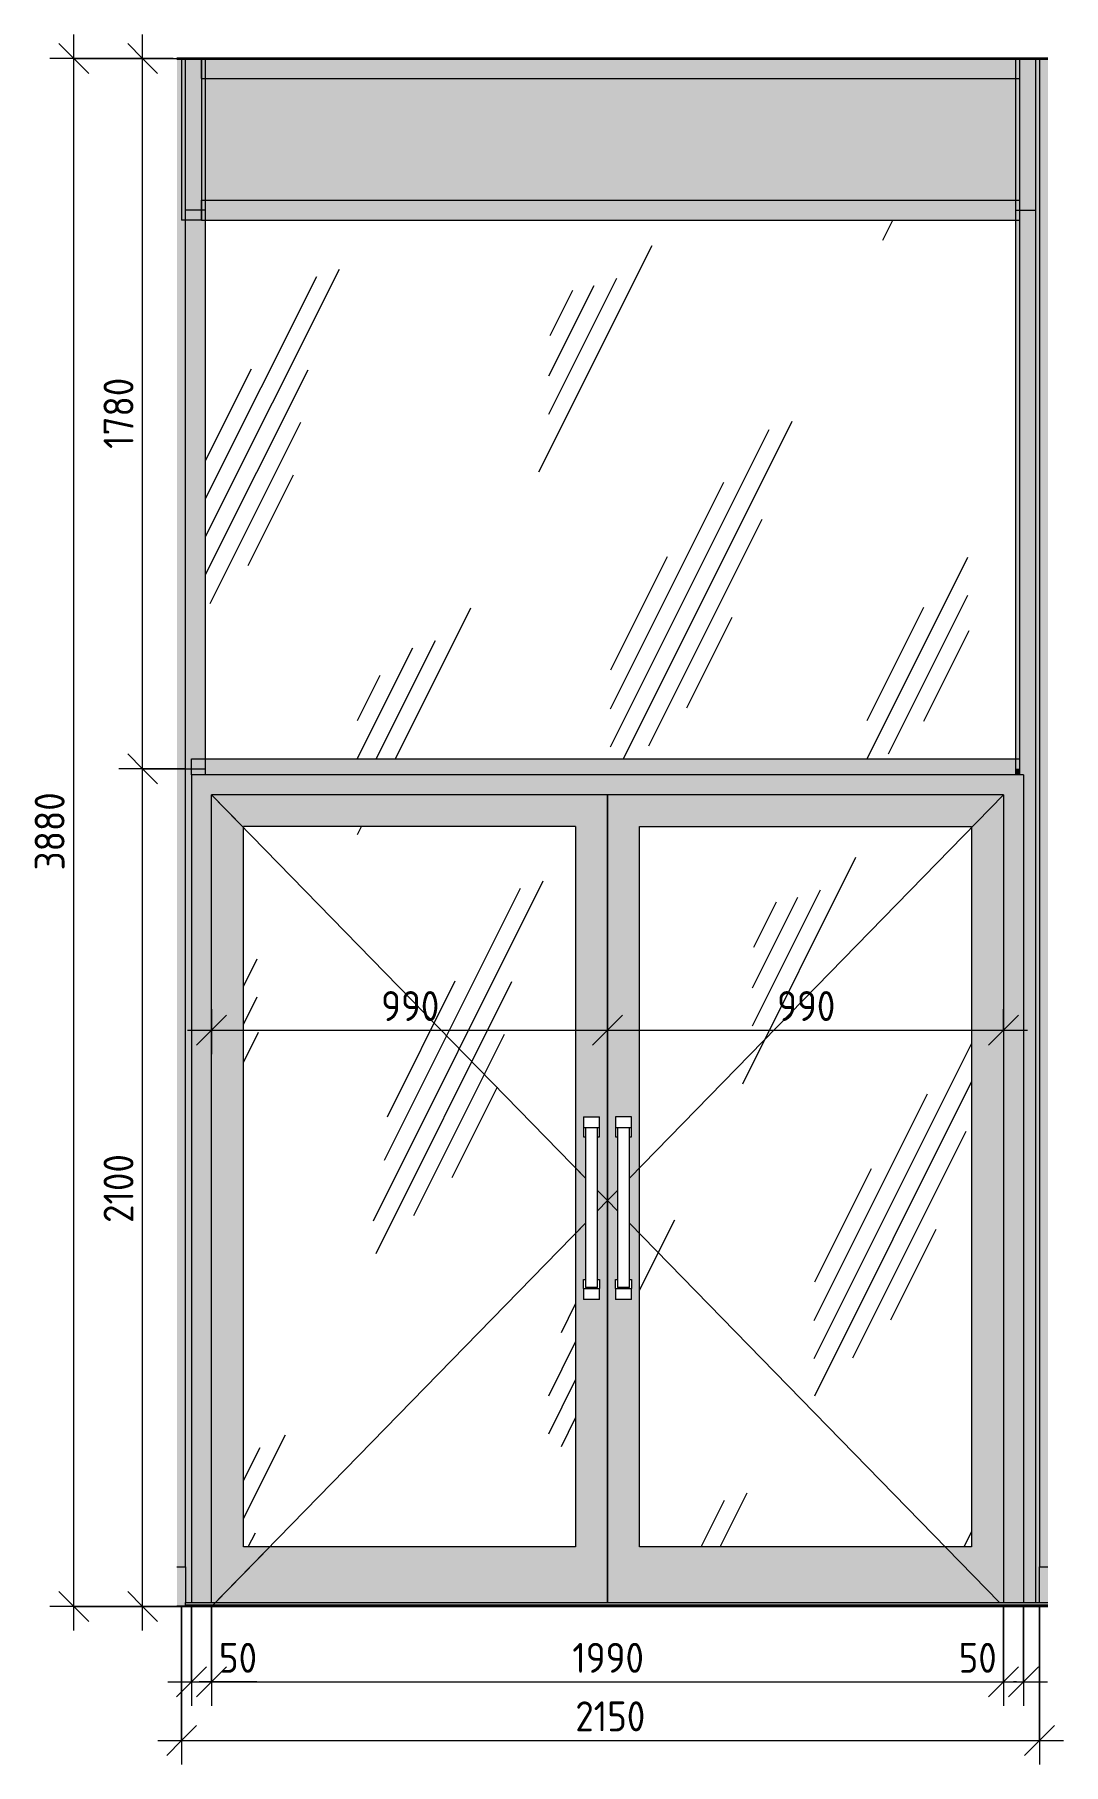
# Model space of a CAD drawing. Header units: millimetres. Extents: x -12093 to 14377, y -395 to 12857.
# Drawn here: x 11799 to 14377, y -395 to 3940 of the extents above; entities that cross this region are included whole.
import ezdxf

# ---------------------------------------------------------------- set-up
doc = ezdxf.new("R2010")
doc.units = ezdxf.units.MM
for name, color, linetype, lineweight in [('A-ANNO-DIMS', 7, 'Continuous', 9), ('A-ANNO-DIMS-50', 7, 'Continuous', 9), ('A-DETL', 7, 'Continuous', 9), ('A-DOOR-1', 7, 'Continuous', 9), ('A-FLOR', 7, 'Continuous', 9), ('A-GENM', 7, 'Continuous', 9), ('A-GLAZ-CURT', 7, 'Continuous', 9), ('A-GLAZ-CWMG', 7, 'Continuous', 9), ('I-WALL', 7, 'Continuous', 9), ('Ограждение', 7, 'Continuous', 9), ('Поручни', 7, 'Continuous', 9)]:
    doc.layers.add(name, color=color, linetype=linetype, lineweight=lineweight)
for name, color, linetype, lineweight, true_color in [('A-DOOR-GLAZ', 7, 'Continuous', 9, 0x8080ff), ('A-FLOR-1', 7, 'Continuous', 9, 0x787878), ('A-FLOR-FNSH-1', 7, 'Continuous', 25, 0x3c3c3c), ('A-FLOR-FNSH-2', 7, 'Continuous', 35, 0x3c3c3c)]:
    doc.layers.add(name, color=color, linetype=linetype, lineweight=lineweight, true_color=true_color)
doc.styles.add('ISOCPEUR', font='isocpeur.ttf', dxfattribs={"width": 0.9, "height": 75})
doc.dimstyles.new('ISO-1_5', dxfattribs={"dimscale": 304.8, "dimtxt": 74.698588, "dimasz": 0.246063, "dimexe": 0.19685, "dimexo": 0, "dimgap": 0, "dimtad": 1, "dimdec": 0, "dimrnd": 10, "dimzin": 0, "dimdsep": 46, "dimtxsty": 'ISOCPEUR', "dimblk1": 'OBLIQUE', "dimblk2": 'OBLIQUE', "dimsah": 1, "dimcen": 0.09, "dimdle": 0.19685, "dimazin": 0, "dimtfac": 1, "dimtdec": 4, "dimtix": 1, "dimtmove": 0, "dimatfit": 3, "dimfxl": 1, "dimtvp": 1, "dimtolj": 1, "dimtzin": 0, "dimarcsym": 2})
doc.dimstyles.new('ISO-1_5_1', dxfattribs={"dimscale": 304.8, "dimtxt": 74.698588, "dimasz": 0.246063, "dimexe": 0.19685, "dimexo": 0, "dimgap": 0, "dimtad": 1, "dimdec": 0, "dimrnd": 10, "dimzin": 0, "dimdsep": 46, "dimtxsty": 'ISOCPEUR', "dimblk1": 'OBLIQUE', "dimblk2": 'OBLIQUE', "dimsah": 1, "dimcen": 0.09, "dimdle": 0.19685, "dimazin": 0, "dimtfac": 1, "dimtdec": 4, "dimtix": 1, "dimtmove": 1, "dimatfit": 3, "dimfxl": 1, "dimtvp": 1, "dimtolj": 1, "dimtzin": 0, "dimarcsym": 2})
pattern_1 = [(63.435, (-10053.1, 63.5), (-511.17, 1533.5), [635, -381, 635, -381, -807.8]), (63.435, (-10053.1, 63.5), (-511.17, 1533.5), [-2032, 254, -553.8]), (63.435, (-10084.9, 95.2), (-511.17, 1533.5), [508, -635, 381, -381, -934.8]), (63.435, (-10084.9, 95.2), (-511.17, 1533.5), [-1905, 444.5, -490.3]), (63.435, (-10084.9, 190.5), (-511.17, 1533.5), [381, -762, 254, -381, -1061.8]), (63.435, (-10084.9, 190.5), (-511.17, 1533.5), [-1778, 571.5, -490.3]), (63.435, (-9989.6, 95.2), (-511.17, 1533.5), [381, -762, 317.5, -12809.3]), (63.435, (-9894.4, 190.5), (-511.17, 1533.5), [190.5, -952.5, 127, -12999.8]), (63.435, (-10053.1, 349.2), (-511.17, 1533.5), [127, -952.5, 127, -508, -1125.3]), (63.435, (-10053.1, 349.2), (-511.17, 1533.5), [-1714.5, 317.5, -807.8]), (63.435, (-9481.6, 254), (-511.17, 1533.5), [635, -952.5, 762, -503]), (63.435, (-9481.6, 158.8), (-511.17, 1533.5), [889, -635, 952.5, -376]), (63.435, (-9418.1, 190.5), (-511.17, 1533.5), [1016, -508, 762, -553.8]), (63.435, (-9322.9, 285.8), (-511.17, 1533.5), [635, -889, 508, -807.8]), (63.435, (-9418.1, 476.2), (-511.17, 1533.5), [317.5, -1270, 381, -871.3]), (63.435, (-9227.6, 381), (-511.17, 1533.5), [254, -1270, 254, -1061.8])]

# ---------------------------------------------------------------- blocks, each defined once
blk = doc.blocks.new('Прямоугольный импост - Импост структурный с накладкой - 160мм Темный-31239214-В-2')
at = {"layer": 'A-GLAZ-CWMG'}
blk.add_hatch(color=256, dxfattribs=at).paths.add_polyline_path([(-8030, 2085), (-8030, 2100), (-8040, 2100), (-8040, 2085)])
for p, q in [((-8040, 2100), (-8040, 2085)), ((-7990, 2100), (-7990, 10)), ((-7990, 4), (-7990, 0))]:
    blk.add_line(p, q, dxfattribs=at)
blk = doc.blocks.new('Прямоугольный импост - Импост структурный с накладкой - 160мм Темный-32772016-В-2')
at = {"layer": 'A-GLAZ-CWMG'}
blk.add_hatch(color=256, dxfattribs=at).paths.add_polyline_path([(-10070, 3525), (-10070, 3830), (-10080, 3830), (-10080, 3525)])
for p, q in [((-10120, 3500), (-10120, 3880)), ((-10070, 3500), (-10070, 3880)), ((-10070, 3500), (-10120, 3500))]:
    blk.add_line(p, q, dxfattribs=at)
blk = doc.blocks.new('Дверь_Витражная_остекление_ - ДВН_ДАО_Главный вход_1800 в свету 5-32258809-В-2')
at = {"layer": 'A-DOOR-1'}
h = blk.add_hatch(color=256, dxfattribs=at)
h.paths.add_polyline_path([(-10057.4, 0), (-10057.4, 2), (-10055, 2), (-10055, 4), (-10105, 4), (-10105, 0), (-10070, 0)])
h.paths.add_polyline_path([(-8030, 0), (-8020, 0), (-8020.1, 4), (-8070, 4), (-8070, 0), (-8040, 0)])
h.paths.add_polyline_path([(-8070, 10), (-8020, 10), (-8020, 2085), (-10105, 2085), (-10104.8, 10), (-10055, 10), (-10055, 2035), (-8070, 2035), (-8070, 115.6)])
h = blk.add_hatch(color=256, dxfattribs=at)
h.paths.add_polyline_path([(-10027.9, 0), (-10027.9, 2), (-9937.9, 2), (-9937.9, 0), (-9591.6, 0), (-9591.6, 2), (-9062.5, 2), (-9062.5, 4), (-10055, 4), (-10055, 0)])
h.paths.add_polyline_path([(-9975, 10), (-9062.5, 10), (-9062.5, 2035), (-10055, 2035), (-10055, 10), (-10049.7, 10)])
h.paths.add_polyline_path([(-9142.5, 150), (-9975, 150), (-9975, 1955), (-9142.5, 1955), (-9142.5, 484.2)])
h.paths.add_polyline_path([(-9107.7, 770), (-9122.5, 770), (-9122.5, 820), (-9117.5, 820), (-9117.5, 1177.5), (-9122.5, 1177.5), (-9122.5, 1227.5), (-9082.5, 1227.5), (-9082.5, 1177.5), (-9087.5, 1177.5), (-9087.5, 820), (-9082.5, 820), (-9082.5, 770), (-9102.5, 770)])
h = blk.add_hatch(color=256, dxfattribs=at)
h.paths.add_polyline_path([(-8127.9, 0), (-8070, 0), (-8070, 4), (-9062.5, 4), (-9062.5, 2), (-8565.8, 2), (-8565.8, 0), (-8217.9, 0), (-8217.9, 2), (-8127.9, 2)])
h.paths.add_polyline_path([(-9062.5, 10), (-8070, 10), (-8070, 2035), (-9062.5, 2035), (-9062.5, 484.2)])
h.paths.add_polyline_path([(-8982.5, 150), (-8982.5, 1955), (-8150, 1955), (-8150, 150), (-8504.6, 150)])
h.paths.add_polyline_path([(-9022.5, 770), (-9042.5, 770), (-9042.5, 820), (-9037.5, 820), (-9037.5, 1177.5), (-9042.5, 1177.5), (-9042.5, 1227.5), (-9002.5, 1227.5), (-9002.5, 1177.5), (-9007.5, 1177.5), (-9007.5, 820), (-9002.5, 820), (-9002.5, 770), (-9017.3, 770)])
h = blk.add_hatch(dxfattribs=at)
h.set_pattern_fill('FP_8', color=256, style=0, pattern_type=2)
h.set_pattern_definition(pattern_1)
h.paths.add_polyline_path([(-9142.5, 150), (-9142.5, 1955), (-9975, 1955), (-9975, 150), (-9596, 150)])
h = blk.add_hatch(dxfattribs=at)
h.set_pattern_fill('FP_8', color=256, style=0, pattern_type=2)
h.set_pattern_definition(pattern_1)
h.paths.add_polyline_path([(-8150, 150), (-8150, 1955), (-8982.5, 1955), (-8982.5, 150), (-8504.6, 150)])
for p, q in [((-10105, 2085), (-10105, 10)), ((-8020, 2085), (-10105, 2085)), ((-8020, 2085), (-8020, 10)), ((-10055, 10), (-10055, 2035)), ((-9062.5, 2035), (-10055, 2035)), ((-10055, 2035), (-9975, 1953)), ((-9062.5, 2035), (-9062.5, 10)), ((-8070, 2035), (-9062.5, 2035)), ((-9062.5, 10), (-9062.5, 2035)), ((-8070, 2035), (-9007.5, 1073.9)), ((-8070, 2035), (-8070, 10)), ((-8982.5, 150), (-8982.5, 1955)), ((-8982.5, 1955), (-8150, 1955)), ((-8150, 1955), (-8150, 150)), ((-9122.5, 1227.5), (-9122.5, 1200)), ((-9122.5, 1227.5), (-9082.5, 1227.5)), ((-9082.5, 1200), (-9082.5, 1227.5)), ((-9042.5, 1227.5), (-9042.5, 1200)), ((-9002.5, 1227.5), (-9042.5, 1227.5)), ((-9002.5, 1200), (-9002.5, 1227.5)), ((-9082.5, 1200), (-9122.5, 1200)), ((-9122.5, 1200), (-9122.5, 1177.5)), ((-9122.5, 1177.5), (-9117.5, 1177.5)), ((-9117.5, 1200), (-9117.5, 800)), ((-9087.5, 800), (-9087.5, 1200)), ((-9087.5, 1177.5), (-9082.5, 1177.5)), ((-9082.5, 1177.5), (-9082.5, 1200)), ((-9002.5, 1200), (-9042.5, 1200)), ((-9042.5, 1200), (-9042.5, 1177.5)), ((-9042.5, 1177.5), (-9037.5, 1177.5)), ((-9037.5, 1200), (-9037.5, 800)), ((-9007.5, 800), (-9007.5, 1200)), ((-9007.5, 1177.5), (-9002.5, 1177.5)), ((-9002.5, 1177.5), (-9002.5, 1200)), ((-9142.5, 1099.5), (-9117.5, 1073.9)), ((-9087.5, 1043.1), (-9062.5, 1017.5)), ((-9037.5, 1043.1), (-9062.5, 1017.5)), ((-9062.5, 1017.5), (-9087.5, 991.9)), ((-9062.5, 1017.5), (-9037.5, 991.9)), ((-9117.5, 961.1), (-9142.5, 935.5)), ((-9007.5, 961.1), (-8079.8, 10)), ((-9122.5, 797.5), (-9122.5, 820)), ((-9122.5, 820), (-9117.5, 820)), ((-9122.5, 797.5), (-9122.5, 770)), ((-9122.5, 797.5), (-9082.5, 797.5)), ((-9087.5, 800), (-9117.5, 800)), ((-9087.5, 820), (-9082.5, 820)), ((-9082.5, 820), (-9082.5, 797.5)), ((-9082.5, 770), (-9082.5, 797.5)), ((-9042.5, 797.5), (-9042.5, 820)), ((-9042.5, 820), (-9037.5, 820)), ((-9042.5, 797.5), (-9042.5, 770)), ((-9042.5, 797.5), (-9002.5, 797.5)), ((-9007.5, 800), (-9037.5, 800)), ((-9007.5, 820), (-9002.5, 820)), ((-9002.5, 820), (-9002.5, 797.5)), ((-9002.5, 770), (-9002.5, 797.5)), ((-9082.5, 770), (-9122.5, 770)), ((-9002.5, 770), (-9042.5, 770)), ((-9908.7, 150), (-10045.2, 10)), ((-8150, 150), (-8982.5, 150)), ((-10105, 4), (-10105, 0)), ((-10055, 0), (-10055, 4)), ((-10051.1, 4), (-10055, 0)), ((-9062.5, 4), (-9062.5, 2)), ((-9062.5, 2), (-9062.5, 4)), ((-8073.9, 4), (-8070, 0)), ((-8070, 4), (-8070, 0)), ((-8020, 4), (-8020, 0))]:
    blk.add_line(p, q, dxfattribs=at)
at = {"layer": 'A-DOOR-GLAZ'}
for p, q in [((-9142.5, 1955), (-9975, 1955)), ((-9975, 150), (-9975, 1955)), ((-9142.5, 1955), (-9142.5, 150)), ((-9142.5, 150), (-9975, 150))]:
    blk.add_line(p, q, dxfattribs=at)
blk = doc.blocks.new('Прямоугольный импост - Импост структурный с накладкой - 160мм Темный-32424191-В-2')
at = {"layer": 'A-GLAZ-CWMG'}
blk.add_hatch(color=256, dxfattribs=at).paths.add_polyline_path([(-9050.3, 3830), (-8030, 3830), (-8030, 3880), (-10080, 3880), (-10080, 3830)])
for p, q in [((-10080, 3830), (-10080, 3880)), ((-8030, 3880), (-8030, 3830)), ((-10080, 3830), (-8030, 3830))]:
    blk.add_line(p, q, dxfattribs=at)
blk = doc.blocks.new('Прямоугольный импост - Импост структурный с накладкой - 160мм Темный-31915521-В-2')
at = {"layer": 'A-GLAZ-CWMG'}
h = blk.add_hatch(color=256, dxfattribs=at)
h.paths.add_polyline_path([(-7990, 0), (-7990, 4), (-8020, 4), (-8020, 0)])
h.paths.add_polyline_path([(-7996.9, 10), (-7990, 10), (-7990, 2100), (-8030, 2100), (-8030, 2085), (-8020, 2085), (-8020, 10)])
for p, q in [((-8030, 2100), (-8030, 2085)), ((-7980, 2100), (-7980, 100))]:
    blk.add_line(p, q, dxfattribs=at)
blk = doc.blocks.new('Плинтус - Плинтус керамогранит бежевый-32865293-В-2')
at = {"layer": 'A-GENM'}
blk.add_hatch(color=256, dxfattribs=at).paths.add_polyline_path([(-10141.7, 0), (-10120, 0), (-10120, 100), (-10141.7, 100), (-10141.7, 4)])
for p, q in [((-10141.7, 100), (-10120, 100)), ((-10120, 100), (-10120, 10)), ((-10120, 4), (-10120, 0))]:
    blk.add_line(p, q, dxfattribs=at)
blk = doc.blocks.new('Плинтус - Плинтус керамогранит бежевый-32975795-В-2')
at = {"layer": 'A-GENM'}
h = blk.add_hatch(color=256, dxfattribs=at)
h.paths.add_polyline_path([(-7980, 0), (-7958.9, 0), (-7958.9, 4), (-7980, 4)])
h.paths.add_polyline_path([(-7980, 10), (-7958.9, 10), (-7958.9, 100), (-7980, 100)])
for p, q in [((-7980, 100), (-7958.9, 100)), ((-7980, 10), (-7980, 100)), ((-7980, 0), (-7980, 4))]:
    blk.add_line(p, q, dxfattribs=at)
blk = doc.blocks.new('Системная панель - Стекло - 40мм-32772304-В-2')
at = {"layer": 'A-GLAZ-CURT'}
h = blk.add_hatch(dxfattribs=at)
h.set_pattern_fill('FP_8', color=256, style=0, pattern_type=2)
h.set_pattern_definition(pattern_1)
h.paths.add_polyline_path([(-10070, 2125), (-8040, 2125), (-8040, 3475), (-10070, 3475), (-10070, 2910.8)])
blk = doc.blocks.new('Прямоугольный импост - Импост структурный с накладкой - 160мм Темный-32772294-В-2')
at = {"layer": 'A-GLAZ-CWMG'}
blk.add_hatch(color=256, dxfattribs=at).paths.add_polyline_path([(-8040, 2125), (-8030, 2125), (-8030, 3475), (-8040, 3475), (-8040, 2910.8)])
for p, q in [((-8040, 3500), (-7990, 3500)), ((-8040, 3500), (-8040, 2100)), ((-7990, 3500), (-7990, 2100))]:
    blk.add_line(p, q, dxfattribs=at)
blk = doc.blocks.new('Прямоугольный импост - Импост структурный с накладкой - 160мм Темный-32469899-В-2')
at = {"layer": 'A-GLAZ-CWMG'}
h = blk.add_hatch(color=256, dxfattribs=at)
h.paths.add_polyline_path([(-10105, 0), (-10105, 4), (-10120, 4), (-10120, 0)])
h.paths.add_polyline_path([(-10120, 10), (-10105, 10), (-10105, 2085), (-10070, 2085), (-10070, 2100), (-10120, 2100), (-10120, 100)])
for p, q in [((-10120, 2100), (-10070, 2100)), ((-10120, 100), (-10120, 2100)), ((-10070, 2085), (-10070, 2100))]:
    blk.add_line(p, q, dxfattribs=at)
blk = doc.blocks.new('Прямоугольный импост - Импост структурный с накладкой - 160мм Темный-32258447-В-2')
at = {"layer": 'A-GLAZ-CWMG'}
blk.add_hatch(color=256, dxfattribs=at).paths.add_polyline_path([(-10070, 2085), (-8040, 2085), (-8040, 2100), (-8030, 2100), (-8030, 2125), (-10105, 2125), (-10105, 2100), (-10070, 2100)])
for p, q in [((-10105, 2085), (-10105, 2125)), ((-10105, 2125), (-8030, 2125)), ((-8030, 2125), (-8030, 2085))]:
    blk.add_line(p, q, dxfattribs=at)
blk = doc.blocks.new('Прямоугольный импост - Импост структурный с накладкой - 160мм Темный-32352604-В-2')
at = {"layer": 'A-GLAZ-CWMG'}
blk.add_hatch(color=256, dxfattribs=at).paths.add_polyline_path([(-8020, 2100), (-7990, 2100), (-7990, 3500), (-8030, 3500), (-8030, 2100)])
for p, q in [((-8030, 3500), (-8030, 2100)), ((-7980, 3500), (-7980, 2100))]:
    blk.add_line(p, q, dxfattribs=at)
blk = doc.blocks.new('Системная панель - Сэндвич - 40мм-32772361-В-2')
at = {"layer": 'A-GLAZ-CURT'}
blk.add_hatch(color=256, dxfattribs=at).paths.add_polyline_path([(-9050.3, 3525), (-8040, 3525), (-8040, 3830), (-10070, 3830), (-10070, 3525)])
blk = doc.blocks.new('Прямоугольный импост - Импост структурный с накладкой - 160мм Темный-32772308-В-2')
at = {"layer": 'A-GLAZ-CWMG'}
blk.add_hatch(color=256, dxfattribs=at).paths.add_polyline_path([(-8030, 3525), (-8030, 3830), (-8040, 3830), (-8040, 3525)])
for p, q in [((-8040, 3880), (-8040, 3500)), ((-7990, 3880), (-7990, 3500))]:
    blk.add_line(p, q, dxfattribs=at)
blk = doc.blocks.new('Прямоугольный импост - Импост структурный с накладкой - 160мм Темный-32355138-В-2')
at = {"layer": 'A-GLAZ-CWMG'}
blk.add_hatch(color=256, dxfattribs=at).paths.add_polyline_path([(-10120, 2100), (-10105, 2100), (-10105, 2125), (-10070, 2125), (-10070, 3475), (-10080, 3475), (-10080, 3500), (-10120, 3500), (-10120, 2125)])
for p, q in [((-10120, 2100), (-10120, 3500)), ((-10070, 2100), (-10070, 3500))]:
    blk.add_line(p, q, dxfattribs=at)
blk = doc.blocks.new('Прямоугольный импост - Импост структурный с накладкой - 160мм Темный-32424194-В-2')
at = {"layer": 'A-GLAZ-CWMG'}
blk.add_hatch(color=256, dxfattribs=at).paths.add_polyline_path([(-8030, 3475), (-8030, 3525), (-10080, 3525), (-10080, 3475), (-9050.3, 3475)])
for p, q in [((-10080, 3475), (-10080, 3525)), ((-10080, 3525), (-8030, 3525)), ((-8030, 3525), (-8030, 3475)), ((-10080, 3475), (-8030, 3475))]:
    blk.add_line(p, q, dxfattribs=at)
blk = doc.blocks.new('Прямоугольный импост - Импост структурный с накладкой - 160мм-32772302-В-2')
at = {"layer": 'A-GLAZ-CWMG'}
h = blk.add_hatch(color=256, dxfattribs=at)
h.paths.add_polyline_path([(-10120, 3880), (-10130, 3880), (-10130, 3879.1)])
h.paths.add_polyline_path([(-10080, 3500), (-10080, 3880), (-10120, 3880), (-10120, 3500), (-10090, 3500)])
for p, q in [((-10130, 3880), (-10130, 3475)), ((-10080, 3880), (-10080, 3475)), ((-10080, 3475), (-10130, 3475))]:
    blk.add_line(p, q, dxfattribs=at)
blk = doc.blocks.new('Прямоугольный импост - Импост структурный с накладкой - 160мм Темный-32772040-В-2')
at = {"layer": 'A-GLAZ-CWMG'}
blk.add_hatch(color=256, dxfattribs=at).paths.add_polyline_path([(-8020, 3500), (-7990, 3500), (-7990, 3880), (-8030, 3880), (-8030, 3500)])
for p, q in [((-8030, 3880), (-8030, 3500)), ((-7980, 3880), (-7980, 3500))]:
    blk.add_line(p, q, dxfattribs=at)
blk = doc.blocks.new('Ограждение - Ограждение-32972080-В-2')
at = {"layer": 'Ограждение'}
blk.add_hatch(color=256, dxfattribs=at).paths.add_polyline_path([(-10120, 4), (-7958.9, 4), (-7958.9, 10), (-10120, 10)])
at = {"layer": 'Поручни'}
for p, q in [((-10120, 4), (-10120, 10)), ((-10120, 10), (-7958.9, 10)), ((-7958.9, 4), (-10120, 4))]:
    blk.add_line(p, q, dxfattribs=at)
blk = doc.blocks.new('Ограждение - Ограждение-32984924-В-2')
at = {"layer": 'Поручни'}
for p, q in [((-10120, 4), (-10120, 10)), ((-10120, 10), (-7958.9, 10)), ((-7958.9, 4), (-10120, 4))]:
    blk.add_line(p, q, dxfattribs=at)
blk = doc.blocks.new('DIMBLOCK137-В-2')
at = {"layer": 'A-ANNO-DIMS-50'}
for p, q in [((12167.2, 0), (12167.2, -395.5)), ((12167.2, -335.5), (12167.2, 0)), ((14317.2, 0), (14317.2, -395.5)), ((14317.2, -335.5), (14317.2, 0)), ((12107.2, -335.5), (14377.2, -335.5))]:
    blk.add_line(p, q, dxfattribs=at)
at = {"layer": 'A-ANNO-DIMS-50', "lineweight": 20}
for p, q in [((12167.2, -335.5), (12204.7, -298)), ((14317.2, -335.5), (14354.7, -298)), ((12167.2, -335.5), (12129.7, -373)), ((14317.2, -335.5), (14279.7, -373))]:
    blk.add_line(p, q, dxfattribs=at)
at = {"layer": 'A-ANNO-DIMS-50', "color": 0, "insert": (13153.9, -237.5), "char_height": 75, "width": 212.029, "attachment_point": 1, "line_spacing_factor": 1.149209, "style": 'ISOCPEUR'}
blk.add_mtext('2150', dxfattribs=at)
blk = doc.blocks.new('_Oblique')
at = {"color": 0, "linetype": 'ByBlock', "lineweight": -2}
blk.add_line((-0.5, -0.5), (0.5, 0.5), dxfattribs=at)
blk = doc.blocks.new('DIMBLOCK138-В-2')
at = {"layer": 'A-ANNO-DIMS-50'}
for p, q in [((12242.2, 1497.8), (12242.2, 1384.8)), ((12242.2, 1444.8), (12242.2, 1497.8)), ((13234.7, 1497.8), (13234.7, 1384.8)), ((13234.7, 1444.8), (13234.7, 1497.8)), ((12182.2, 1444.8), (13234.7, 1444.8))]:
    blk.add_line(p, q, dxfattribs=at)
at = {"layer": 'A-ANNO-DIMS-50', "lineweight": 20}
for p, q in [((12242.2, 1444.8), (12279.7, 1482.3)), ((13234.7, 1444.8), (13272.2, 1482.3)), ((12242.2, 1444.8), (12204.7, 1407.3)), ((13234.7, 1444.8), (13197.2, 1407.3))]:
    blk.add_line(p, q, dxfattribs=at)
at = {"layer": 'A-ANNO-DIMS-50', "color": 0, "insert": (12667.3, 1542.7), "char_height": 75, "width": 170.658, "attachment_point": 1, "line_spacing_factor": 1.149209, "style": 'ISOCPEUR'}
blk.add_mtext('990', dxfattribs=at)
blk = doc.blocks.new('DIMBLOCK139-В-2')
at = {"layer": 'A-ANNO-DIMS-50'}
for p, q in [((13234.7, 1497.8), (13234.7, 1384.8)), ((13234.7, 1444.8), (13234.7, 1497.8)), ((14227.2, 1497.8), (14227.2, 1384.8)), ((14227.2, 1444.8), (14227.2, 1497.8)), ((13234.7, 1444.8), (14287.2, 1444.8))]:
    blk.add_line(p, q, dxfattribs=at)
at = {"layer": 'A-ANNO-DIMS-50', "lineweight": 20}
for p, q in [((13234.7, 1444.8), (13272.2, 1482.3)), ((14227.2, 1444.8), (14264.7, 1482.3)), ((13234.7, 1444.8), (13197.2, 1407.3)), ((14227.2, 1444.8), (14189.7, 1407.3))]:
    blk.add_line(p, q, dxfattribs=at)
at = {"layer": 'A-ANNO-DIMS-50', "color": 0, "insert": (13659.8, 1542.7), "char_height": 75, "width": 170.658, "attachment_point": 1, "line_spacing_factor": 1.149209, "style": 'ISOCPEUR'}
blk.add_mtext('990', dxfattribs=at)
blk = doc.blocks.new('DIMBLOCK140-В-2')
at = {"layer": 'A-ANNO-DIMS-50', "lineweight": 20}
for p, q in [((12069.5, 2100), (12032, 2137.5)), ((12069.5, 2100), (12107, 2062.5)), ((12069.5, 0), (12032, 37.5)), ((12069.5, 0), (12107, -37.5))]:
    blk.add_line(p, q, dxfattribs=at)
at = {"layer": 'A-ANNO-DIMS-50'}
for p, q in [((12177.2, 2100), (12009.5, 2100)), ((12069.5, -60), (12069.5, 2100)), ((12069.5, 2100), (12177.2, 2100)), ((12177.2, 0), (12009.5, 0)), ((12069.5, 0), (12177.2, 0))]:
    blk.add_line(p, q, dxfattribs=at)
at = {"layer": 'A-ANNO-DIMS-50', "color": 0, "insert": (11971.5, 961.7), "char_height": 75, "width": 212.029, "attachment_point": 1, "rotation": 90, "line_spacing_factor": 1.149209, "style": 'ISOCPEUR'}
blk.add_mtext('2100', dxfattribs=at)
blk = doc.blocks.new('DIMBLOCK141-В-2')
at = {"layer": 'A-ANNO-DIMS-50', "lineweight": 20}
for p, q in [((12069.5, 3880), (12032, 3917.5)), ((12069.5, 3880), (12107, 3842.5)), ((12069.5, 2100), (12032, 2137.5)), ((12069.5, 2100), (12107, 2062.5))]:
    blk.add_line(p, q, dxfattribs=at)
at = {"layer": 'A-ANNO-DIMS-50'}
for p, q in [((12069.5, 2100), (12069.5, 3940)), ((12146.3, 3880), (12009.5, 3880)), ((12069.5, 3880), (12156.2, 3880)), ((12177.2, 2100), (12009.5, 2100)), ((12069.5, 2100), (12177.2, 2100))]:
    blk.add_line(p, q, dxfattribs=at)
at = {"layer": 'A-ANNO-DIMS-50', "color": 0, "insert": (11971.5, 2901.7), "char_height": 75, "width": 212.029, "attachment_point": 1, "rotation": 90, "line_spacing_factor": 1.149209, "style": 'ISOCPEUR'}
blk.add_mtext('1780', dxfattribs=at)
blk = doc.blocks.new('DIMBLOCK142-В-2')
at = {"layer": 'A-ANNO-DIMS-50', "lineweight": 20}
for p, q in [((11896.9, 3880), (11859.4, 3917.5)), ((11896.9, 3880), (11934.4, 3842.5)), ((11896.9, 0), (11859.4, 37.5)), ((11896.9, 0), (11934.4, -37.5))]:
    blk.add_line(p, q, dxfattribs=at)
at = {"layer": 'A-ANNO-DIMS-50'}
for p, q in [((11896.9, -60), (11896.9, 3940)), ((12146.3, 3880), (11836.9, 3880)), ((11896.9, 3880), (12156.2, 3880)), ((12177.2, 0), (11836.9, 0)), ((11896.9, 0), (12177.2, 0))]:
    blk.add_line(p, q, dxfattribs=at)
at = {"layer": 'A-ANNO-DIMS-50', "color": 0, "insert": (11798.9, 1845.2), "char_height": 75, "width": 227.543, "attachment_point": 1, "rotation": 90, "line_spacing_factor": 1.149209, "style": 'ISOCPEUR'}
blk.add_mtext('3880', dxfattribs=at)
blk = doc.blocks.new('DIMBLOCK143-В-2')
at = {"layer": 'A-ANNO-DIMS-50'}
for p, q in [((12192.2, 0), (12192.2, -248.7)), ((12192.2, -188.7), (12192.2, 0)), ((12242.2, 0), (12242.2, -248.7)), ((12242.2, -188.7), (12242.2, 0)), ((12132.2, -188.7), (12242.2, -188.7)), ((12210.8, -188.7), (12217.2, -188.7)), ((12355.6, -188.7), (12210.8, -188.7))]:
    blk.add_line(p, q, dxfattribs=at)
at = {"layer": 'A-ANNO-DIMS-50', "lineweight": 20}
for p, q in [((12192.2, -188.7), (12229.7, -151.2)), ((12242.2, -188.7), (12279.7, -151.2)), ((12192.2, -188.7), (12154.7, -226.2)), ((12242.2, -188.7), (12204.7, -226.2))]:
    blk.add_line(p, q, dxfattribs=at)
at = {"layer": 'A-ANNO-DIMS-50', "color": 0, "insert": (12260.8, -90.8), "char_height": 75, "width": 113.772, "attachment_point": 1, "line_spacing_factor": 1.149209, "style": 'ISOCPEUR'}
blk.add_mtext('50', dxfattribs=at)
blk = doc.blocks.new('DIMBLOCK144-В-2')
at = {"layer": 'A-ANNO-DIMS-50'}
for p, q in [((12242.2, 0), (12242.2, -248.7)), ((12242.2, -188.7), (12242.2, 0)), ((14227.2, 0), (14227.2, -248.7)), ((14227.2, -188.7), (14227.2, 0)), ((12242.2, -188.7), (14227.2, -188.7))]:
    blk.add_line(p, q, dxfattribs=at)
at = {"layer": 'A-ANNO-DIMS-50', "lineweight": 20}
for p, q in [((12242.2, -188.7), (12279.7, -151.2)), ((14227.2, -188.7), (14264.7, -151.2)), ((12242.2, -188.7), (12204.7, -226.2)), ((14227.2, -188.7), (14189.7, -226.2))]:
    blk.add_line(p, q, dxfattribs=at)
at = {"layer": 'A-ANNO-DIMS-50', "color": 0, "insert": (13146.4, -90.8), "char_height": 75, "width": 212.029, "attachment_point": 1, "line_spacing_factor": 1.149209, "style": 'ISOCPEUR'}
blk.add_mtext('1990', dxfattribs=at)
blk = doc.blocks.new('DIMBLOCK145-В-2')
at = {"layer": 'A-ANNO-DIMS-50'}
for p, q in [((14277.2, 0), (14277.2, -248.7)), ((14277.2, -188.7), (14277.2, 0)), ((14227.2, 0), (14227.2, -248.7)), ((14227.2, -188.7), (14227.2, 0)), ((14114.7, -188.7), (14259.5, -188.7)), ((14227.2, -188.7), (14337.2, -188.7)), ((14259.5, -188.7), (14252.2, -188.7))]:
    blk.add_line(p, q, dxfattribs=at)
at = {"layer": 'A-ANNO-DIMS-50', "lineweight": 20}
for p, q in [((14227.2, -188.7), (14264.7, -151.2)), ((14277.2, -188.7), (14314.7, -151.2)), ((14227.2, -188.7), (14189.7, -226.2)), ((14277.2, -188.7), (14239.7, -226.2))]:
    blk.add_line(p, q, dxfattribs=at)
at = {"layer": 'A-ANNO-DIMS-50', "color": 0, "insert": (14114.7, -90.8), "char_height": 75, "width": 113.772, "attachment_point": 1, "line_spacing_factor": 1.149209, "style": 'ISOCPEUR'}
blk.add_mtext('50', dxfattribs=at)

msp = doc.modelspace()

# ---------------------------------------------------------------- hatches: boundary and pattern name
at = {"layer": 'A-FLOR'}
for points in [[(12242.2, 0), (12242.2, 2), (12239.8, 2), (12239.8, 0)], [(12960.3, 0), (13244.6, 0), (13244.6, 2), (12878.3, 2), (12878.3, 0)], [(13573.5, 0), (13573.5, 2), (13244.6, 1.6), (13244.6, 0), (13497.8, 0)]]:
    msp.add_hatch(color=256, dxfattribs=at).paths.add_polyline_path(points)
at = {"layer": 'A-FLOR-1'}
h = msp.add_hatch(dxfattribs=at)
h.set_pattern_fill('FP_9', color=256, style=0, pattern_type=2)
h.set_pattern_definition([(45, (12117.09, 0), (-28.51267, 28.51267), []), (45, (12145.602, 0), (-28.51267, 28.51267), [50.403, -10.081, 1.676, -8.404])])
h.paths.add_polyline_path([(14338.3, 3880), (14338.3, 3881.5), (12155.5, 3881.5), (12155.5, 3880), (13246.9, 3880)])
h = msp.add_hatch(color=256, dxfattribs=at)
h.paths.add_polyline_path([(14147.2, 0), (14169.3, 0), (14169.3, 2), (14079.3, 2), (14079.3, 0), (14140.8, 0)])
h.paths.add_polyline_path([(12269.3, 0), (12359.3, 0), (12359.3, 2), (12269.3, 2)])
h.paths.add_polyline_path([(12705.6, 0), (12878.3, 0), (12878.3, 2), (12705.6, 2)])
h.paths.add_polyline_path([(13731.4, 0), (13731.4, 2), (13573.5, 2), (13573.5, 0)])
at = {"layer": 'I-WALL'}
h = msp.add_hatch(color=256, dxfattribs=at)
h.paths.add_polyline_path([(14317.2, 0), (14317.2, 4), (14307.2, 4), (14307.2, 0)])
h.paths.add_polyline_path([(14307.4, 10), (14317.2, 10), (14317.2, 100), (14338.3, 100), (14338.3, 3880), (14307.2, 3880), (14307.2, 10)])
h.paths.add_polyline_path([(12177.2, 100), (12177.2, 3880), (12167.2, 3879.1), (12167.2, 3880), (12155.5, 3880), (12155.5, 100), (12174.4, 100)])

# ---------------------------------------------------------------- linework, layer by layer
at = {"layer": 'A-DETL'}
for p, q in [((12242.2, 2035), (13179.8, 1073.8)), ((13179.7, 961.1), (12242.2, 0))]:
    msp.add_line(p, q, dxfattribs=at)
at = {"layer": 'A-FLOR'}
for p, q in [((12239.8, 2), (12242.2, 2)), ((12239.8, 0), (12239.8, 2)), ((12878.3, 2), (13573.5, 2)), ((13244.6, 0), (13244.6, 2)), ((14338.3, -0.1), (12155.5, -0.1))]:
    msp.add_line(p, q, dxfattribs=at)
at = {"layer": 'A-FLOR-FNSH-1'}
for p, q in [((14338.3, 0), (12155.5, 0)), ((12359.3, 2), (12269.3, 2)), ((12269.3, 2), (12269.3, 0)), ((12359.3, 0), (12359.3, 2)), ((12878.3, 2), (12705.6, 2)), ((12705.6, 2), (12705.6, 0)), ((12878.3, 0), (12878.3, 2)), ((13731.4, 2), (13573.5, 2)), ((13573.5, 2), (13573.5, 0)), ((13731.4, 0), (13731.4, 2)), ((14169.3, 2), (14079.3, 2)), ((14079.3, 2), (14079.3, 0)), ((14169.3, 0), (14169.3, 2))]:
    msp.add_line(p, q, dxfattribs=at)
at = {"layer": 'A-FLOR-FNSH-2'}
msp.add_line((12155.5, 3880), (14338.3, 3880), dxfattribs=at)
at = {"layer": 'I-WALL'}
for p, q in [((12177.2, 100), (12177.2, 3880)), ((14307.2, 3880), (14307.2, 10)), ((14307.2, 4), (14307.2, 0))]:
    msp.add_line(p, q, dxfattribs=at)

# ---------------------------------------------------------------- block references
at = {"layer": 'A-DOOR-1'}
msp.add_blockref('Дверь_Витражная_остекление_ - ДВН_ДАО_Главный вход_1800 в свету 5-32258809-В-2', (22297.2, 0), dxfattribs=at)
at = {"layer": 'A-GENM'}
for name in ['Плинтус - Плинтус керамогранит бежевый-32865293-В-2', 'Плинтус - Плинтус керамогранит бежевый-32975795-В-2']:
    msp.add_blockref(name, (22297.2, 0), dxfattribs=at)
at = {"layer": 'A-GLAZ-CURT'}
for name in ['Системная панель - Сэндвич - 40мм-32772361-В-2', 'Системная панель - Стекло - 40мм-32772304-В-2']:
    msp.add_blockref(name, (22297.2, 0), dxfattribs=at)
at = {"layer": 'A-GLAZ-CWMG'}
for name in ['Прямоугольный импост - Импост структурный с накладкой - 160мм-32772302-В-2', 'Прямоугольный импост - Импост структурный с накладкой - 160мм Темный-32772016-В-2', 'Прямоугольный импост - Импост структурный с накладкой - 160мм Темный-32424191-В-2', 'Прямоугольный импост - Импост структурный с накладкой - 160мм Темный-32772308-В-2', 'Прямоугольный импост - Импост структурный с накладкой - 160мм Темный-32772040-В-2', 'Прямоугольный импост - Импост структурный с накладкой - 160мм Темный-32424194-В-2', 'Прямоугольный импост - Импост структурный с накладкой - 160мм Темный-32355138-В-2', 'Прямоугольный импост - Импост структурный с накладкой - 160мм Темный-32772294-В-2', 'Прямоугольный импост - Импост структурный с накладкой - 160мм Темный-32352604-В-2', 'Прямоугольный импост - Импост структурный с накладкой - 160мм Темный-32258447-В-2', 'Прямоугольный импост - Импост структурный с накладкой - 160мм Темный-32469899-В-2', 'Прямоугольный импост - Импост структурный с накладкой - 160мм Темный-31239214-В-2', 'Прямоугольный импост - Импост структурный с накладкой - 160мм Темный-31915521-В-2']:
    msp.add_blockref(name, (22297.2, 0), dxfattribs=at)
at = {"layer": 'Поручни'}
for name in ['Ограждение - Ограждение-32972080-В-2', 'Ограждение - Ограждение-32984924-В-2']:
    msp.add_blockref(name, (22297.2, 0), dxfattribs=at)

# ---------------------------------------------------------------- dimensions: what is measured, and where the dimension line sits
at = {"layer": 'A-ANNO-DIMS'}
for base, p1, p2, override, picture, middle in [((11896.9, 3880), (12177.2, 0), (12146.3, 3880), {"dimpost": '<>', "dimfxl": 3880.123266}, 'DIMBLOCK142-В-2', (11859.4, 1940)), ((12069.5, 3880), (12177.2, 2100), (12146.3, 3880), {"dimpost": '<>', "dimfxl": 1780.268676}, 'DIMBLOCK141-В-2', (12032, 2990)), ((12069.5, 2100), (12177.2, 0), (12177.2, 2100), {"dimpost": '<>', "dimfxl": 2100}, 'DIMBLOCK140-В-2', (12032, 1050))]:
    dim = msp.add_linear_dim(base=base, p1=p1, p2=p2, angle=90, dimstyle='ISO-1_5', override=override, dxfattribs=at)
    dim.commit()
    dim.dimension.update_dxf_attribs({"geometry": picture, "text_midpoint": middle})
for base, p1, p2, override, picture, middle in [((13234.7070466, 1444.7627893), (12242.2070466, 1497.7957979), (13234.7070466, 1497.7957979), {"dimpost": '<>', "dimfxl": 992.5}, 'DIMBLOCK138-В-2', (12738.4570466, 1482.2627893)), ((14227.2070466, 1444.7627893), (13234.7070466, 1497.7957979), (14227.2070466, 1497.7957979), {"dimpost": '<>', "dimfxl": 992.5}, 'DIMBLOCK139-В-2', (13730.9570466, 1482.2627893)), ((14317.2, -335.5), (12167.2, 0), (14317.2, 0), {"dimpost": '<>', "dimfxl": 2150}, 'DIMBLOCK137-В-2', (13242.2, -298)), ((14227.2, -188.7), (12242.2, 0), (14227.2, 0), {"dimpost": '<>', "dimfxl": 1985}, 'DIMBLOCK144-В-2', (13234.7, -151.2))]:
    dim = msp.add_linear_dim(base=base, p1=p1, p2=p2, dimstyle='ISO-1_5', override=override, dxfattribs=at)
    dim.commit()
    dim.dimension.update_dxf_attribs({"geometry": picture, "text_midpoint": middle})
for base, p1, p2, picture, middle in [((12242.2, -188.7), (12192.2, 0), (12242.2, 0), 'DIMBLOCK143-В-2', (12317.7, -140.8)), ((14277.2, -188.7), (14227.2, 0), (14277.2, 0), 'DIMBLOCK145-В-2', (14171.6, -140.8))]:
    dim = msp.add_linear_dim(base=base, p1=p1, p2=p2, dimstyle='ISO-1_5_1', override={"dimpost": '<>', "dimfxl": 50}, dxfattribs=at)
    dim.commit()
    dim.dimension.update_dxf_attribs({"geometry": picture, "text_midpoint": middle, "dimtype": 160})

doc.saveas('drawing.dxf')
